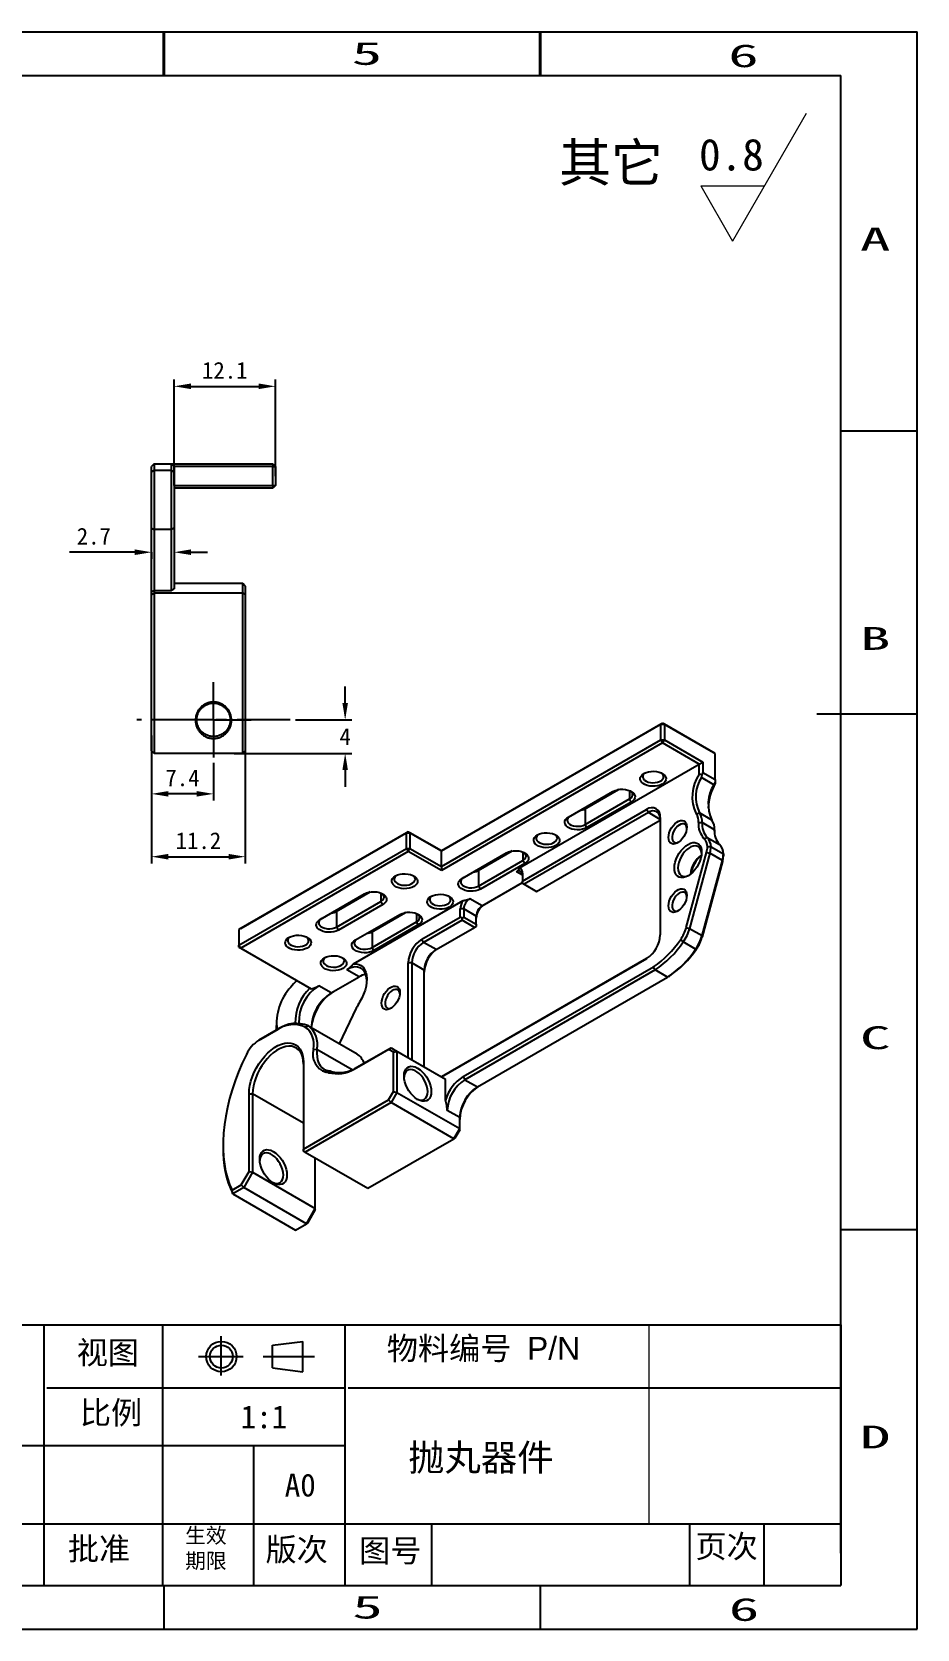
# Model space of a CAD drawing. Header units: millimetres. Extents: x 21 to 291, y 15 to 206.
# Drawn here: x 185.1 to 290.9, y 15.3 to 206.2 of the extents above; entities that cross this region are included whole.
import ezdxf
from ezdxf.enums import TextEntityAlignment as Align

# ---------------------------------------------------------------- set-up
doc = ezdxf.new("R2010")
doc.units = ezdxf.units.MM
doc.header["$PDSIZE"] = -1
doc.linetypes.add('ACAD_ISO04W100', pattern=[30.5, 24, -3, 0.5, -3])
doc.linetypes.add('CENTER', pattern=[10.16, 6.35, -1.27, 1.27, -1.27])
for name, color, linetype in [('中心线', 6, 'CENTER'), ('图框', 7, 'Continuous'), ('标注', 5, 'Continuous'), ('细实线', 5, 'Continuous')]:
    doc.layers.add(name, color=color, linetype=linetype)
doc.styles.add('style1', font='', dxfattribs={"height": 3.5})
doc.styles.get('style1').set_extended_font_data('FangSong_GB2312')
doc.dimstyles.new('副本 Standard', dxfattribs={"dimtxt": 2, "dimasz": 2, "dimexe": 0.8, "dimexo": 0.625, "dimgap": 0.9, "dimtad": 1, "dimtih": 1, "dimtoh": 1, "dimdsep": 46, "dimtxsty": 'Standard', "dimcen": 0.09, "dimclrd": 5, "dimclre": 5, "dimadec": 3, "dimazin": 2, "dimtfac": 1, "dimtdec": 4, "dimtofl": 0, "dimtmove": 0, "dimatfit": 3, "dimfxl": 0, "dimtolj": 1, "dimtzin": 0, "dimarcsym": 0})

# ---------------------------------------------------------------- blocks, each defined once
blk = doc.blocks.new('SW_CENTERMARKSYMBOL_11')
at = {"layer": '图框', "color": 0}
for p, q in [((0, 2.5), (0, 4.5)), ((0, 0), (0, 2.5)), ((-2.5, 0), (-4.5, 0)), ((0, 0), (-2.5, 0)), ((0, 0), (0, -2.5)), ((0, 0), (2.5, 0)), ((2.5, 0), (4.5, 0)), ((0, -2.5), (0, -4.5))]:
    blk.add_line(p, q, dxfattribs=at)
blk = doc.blocks.new('*D45')
at = {"layer": 'Defpoints', "color": 0}
for p in [(214.19, 163.85), (202.09, 151.36), (214.19, 152.5)]:
    blk.add_point(p, dxfattribs=at)
at = {"layer": '标注', "color": 5, "lineweight": -2}
for p, q in [((202.09, 151.98), (202.09, 164.65)), ((214.19, 153.12), (214.19, 164.65)), ((204.09, 163.85), (212.19, 163.85))]:
    blk.add_line(p, q, dxfattribs=at)
at = {"layer": '标注', "color": 5}
for points in [[(204.09, 164.19), (204.09, 163.52), (202.09, 163.85)], [(212.19, 164.19), (212.19, 163.52), (214.19, 163.85)]]:
    blk.add_solid(points, dxfattribs=at)
at = {"layer": '标注', "color": 0, "insert": (208.14, 165.75), "char_height": 2, "attachment_point": 5}
blk.add_mtext('\\A1;12.1', dxfattribs=at)
blk = doc.blocks.new('*D46')
at = {"layer": 'Defpoints', "color": 0}
for p in [(199.39, 144.64), (199.39, 144.02), (202.09, 144.64)]:
    blk.add_point(p, dxfattribs=at)
at = {"layer": '标注', "color": 5, "lineweight": -2}
for p, q in [((197.39, 144.02), (189.59, 144.02)), ((199.39, 144.02), (199.39, 143.22)), ((202.09, 144.02), (202.09, 143.22)), ((204.09, 144.02), (206.09, 144.02))]:
    blk.add_line(p, q, dxfattribs=at)
at = {"layer": '标注', "color": 5}
for points in [[(197.39, 144.36), (197.39, 143.69), (199.39, 144.02)], [(204.09, 144.36), (204.09, 143.69), (202.09, 144.02)]]:
    blk.add_solid(points, dxfattribs=at)
at = {"layer": '标注', "color": 0, "insert": (192.49, 145.92), "char_height": 2, "attachment_point": 5}
blk.add_mtext('\\A1;2.7', dxfattribs=at)
blk = doc.blocks.new('*D47')
at = {"layer": 'Defpoints', "color": 0}
for p in [(199.39, 122.74), (210.59, 122.74), (210.59, 107.63)]:
    blk.add_point(p, dxfattribs=at)
at = {"layer": '标注', "color": 5, "lineweight": -2}
for p, q in [((199.39, 122.11), (199.39, 106.83)), ((210.59, 122.11), (210.59, 106.83)), ((201.39, 107.63), (208.59, 107.63))]:
    blk.add_line(p, q, dxfattribs=at)
at = {"layer": '标注', "color": 5}
for points in [[(201.39, 107.96), (201.39, 107.29), (199.39, 107.63)], [(208.59, 107.96), (208.59, 107.29), (210.59, 107.63)]]:
    blk.add_solid(points, dxfattribs=at)
at = {"layer": '标注', "color": 0, "insert": (204.99, 109.53), "char_height": 2, "attachment_point": 5}
blk.add_mtext('\\A1;11.2', dxfattribs=at)
blk = doc.blocks.new('*D63')
at = {"layer": 'Defpoints', "color": 0}
for p in [(215.97, 123.98), (208.63, 119.98), (222.53, 119.98)]:
    blk.add_point(p, dxfattribs=at)
at = {"layer": '标注', "color": 5, "lineweight": -2}
for p, q in [((222.53, 125.98), (222.53, 127.98)), ((216.59, 123.98), (223.33, 123.98)), ((209.25, 119.98), (223.33, 119.98)), ((222.53, 117.98), (222.53, 115.98))]:
    blk.add_line(p, q, dxfattribs=at)
at = {"layer": '标注', "color": 5}
for points in [[(222.2, 125.98), (222.86, 125.98), (222.53, 123.98)], [(222.2, 117.98), (222.86, 117.98), (222.53, 119.98)]]:
    blk.add_solid(points, dxfattribs=at)
at = {"layer": '标注', "color": 0, "insert": (222.53, 121.98), "char_height": 2, "attachment_point": 5}
blk.add_mtext('\\A1;4', dxfattribs=at)
blk = doc.blocks.new('*D64')
at = {"layer": 'Defpoints', "color": 0}
for p in [(199.39, 122.11), (206.79, 119.48), (199.39, 115.14)]:
    blk.add_point(p, dxfattribs=at)
at = {"layer": '标注', "color": 5, "lineweight": -2}
for p, q in [((199.39, 121.49), (199.39, 114.34)), ((206.79, 118.86), (206.79, 114.34)), ((204.79, 115.14), (201.39, 115.14))]:
    blk.add_line(p, q, dxfattribs=at)
at = {"layer": '标注', "color": 5}
for points in [[(201.39, 115.47), (201.39, 114.81), (199.39, 115.14)], [(204.79, 115.47), (204.79, 114.81), (206.79, 115.14)]]:
    blk.add_solid(points, dxfattribs=at)
at = {"layer": '标注', "color": 0, "insert": (203.09, 117.04), "char_height": 2, "attachment_point": 5}
blk.add_mtext('\\A1;7.4', dxfattribs=at)

msp = doc.modelspace()

# ---------------------------------------------------------------- linework, layer by layer
at = {"color": 5, "linetype": 'Continuous'}
for p, q in [((20.895, 206.21), (290.881, 206.21)), ((200.816, 201.021), (200.816, 206.21)), ((200.886, 206.21), (200.886, 201.021)), ((245.814, 201.021), (245.814, 206.21)), ((245.884, 206.21), (245.884, 201.021)), ((290.881, 15.31), (290.881, 206.21)), ((290.881, 158.485), (281.791, 158.485)), ((290.881, 124.664), (278.892, 124.664)), ((290.881, 63.035), (281.791, 63.035)), ((155.958, 51.672), (195.036, 51.672)), ((186.502, 51.672), (186.502, 20.499)), ((195.036, 51.672), (281.791, 51.672)), ((200.683, 51.672), (200.683, 20.499)), ((222.5, 51.672), (222.5, 45.81)), ((222.5, 46.218), (222.5, 35.498)), ((186.887, 44.131), (222.5, 44.131)), ((222.885, 44.131), (281.791, 44.131)), ((155.958, 37.268), (222.5, 37.268)), ((211.591, 37.268), (211.591, 20.499)), ((222.5, 35.498), (222.5, 20.499)), ((155.958, 27.879), (281.791, 27.879)), ((232.838, 27.879), (232.838, 20.499)), ((263.665, 27.879), (263.665, 20.499)), ((272.576, 27.879), (272.576, 20.499)), ((200.886, 15.31), (200.886, 20.499)), ((245.884, 15.31), (245.884, 20.499)), ((20.895, 15.31), (290.881, 15.31))]:
    msp.add_line(p, q, dxfattribs=at)
at = {"color": 7, "linetype": 'Continuous'}
for p, q in [((27.553, 201.021), (281.791, 201.021)), ((281.791, 24.4), (281.791, 201.021)), ((281.791, 51.672), (281.791, 20.499)), ((281.791, 51.672), (281.791, 20.499)), ((213.834, 49.241), (217.486, 49.686)), ((213.834, 49.241), (217.486, 49.686)), ((217.486, 46.059), (217.486, 49.686)), ((213.834, 46.514), (213.834, 49.241)), ((213.834, 46.514), (217.486, 46.059)), ((27.553, 20.499), (281.791, 20.499))]:
    msp.add_line(p, q, dxfattribs=at)
at = {"color": 7, "linetype": 'Continuous', "lineweight": 25}
for p, q in [((199.693, 154.583), (199.393, 154.283)), ((199.393, 153.572), (199.393, 154.283)), ((199.393, 153.572), (199.693, 153.835)), ((199.393, 146.916), (199.393, 153.572)), ((199.693, 154.583), (199.693, 153.835)), ((199.693, 154.583), (201.793, 154.583)), ((199.693, 153.835), (199.693, 146.754)), ((199.693, 153.835), (201.793, 153.835)), ((201.793, 153.835), (201.793, 154.583)), ((202.093, 154.283), (201.793, 154.583)), ((201.793, 154.583), (213.893, 154.583)), ((201.793, 146.754), (201.793, 153.835)), ((202.093, 153.572), (201.793, 153.835)), ((202.093, 154.283), (202.093, 153.572)), ((213.893, 154.283), (202.093, 154.283)), ((202.093, 153.572), (202.093, 146.916)), ((213.893, 154.583), (213.893, 154.283)), ((213.893, 154.583), (214.193, 154.283)), ((213.893, 151.983), (213.893, 154.283)), ((213.893, 154.283), (214.193, 154.283)), ((214.193, 154.283), (214.193, 151.983)), ((202.093, 151.983), (213.893, 151.983)), ((213.893, 151.683), (202.093, 151.683)), ((213.893, 151.983), (213.893, 151.683)), ((213.893, 151.983), (214.193, 151.983)), ((214.193, 151.983), (213.893, 151.683)), ((199.393, 146.916), (199.693, 146.754)), ((201.793, 146.754), (199.693, 146.754)), ((202.093, 146.916), (201.793, 146.754)), ((199.693, 139.428), (201.793, 139.428)), ((199.693, 139.428), (199.693, 139.147)), ((210.293, 140.283), (202.093, 140.283)), ((210.293, 139.147), (210.293, 140.283)), ((210.593, 139.983), (210.293, 140.283)), ((210.593, 139.983), (210.593, 138.961)), ((199.393, 138.961), (199.393, 139.321)), ((199.393, 138.961), (199.693, 139.147)), ((199.393, 120.283), (199.393, 138.961)), ((199.693, 139.147), (199.693, 119.983)), ((210.293, 139.147), (199.693, 139.147)), ((210.293, 119.983), (210.293, 139.147)), ((210.593, 138.961), (210.293, 139.147)), ((210.593, 138.961), (210.593, 120.283)), ((234.024, 108.327), (260.469, 123.594)), ((260.257, 123.472), (234.024, 108.327)), ((260.257, 123.472), (260.469, 123.594)), ((260.257, 121.594), (260.257, 123.472)), ((260.257, 123.472), (260.681, 123.472)), ((260.681, 123.472), (260.469, 123.594)), ((260.469, 123.594), (266.55, 120.084)), ((260.681, 123.472), (260.681, 121.594)), ((266.763, 119.961), (260.681, 123.472)), ((234.024, 106.449), (260.257, 121.594)), ((260.469, 121.226), (234.024, 105.959)), ((260.257, 121.594), (260.681, 121.594)), ((260.257, 121.594), (260.469, 121.226)), ((260.469, 121.226), (260.681, 121.594)), ((264.853, 118.695), (260.469, 121.226)), ((260.681, 121.594), (265.278, 118.94)), ((210.293, 119.983), (199.693, 119.983)), ((243.379, 106.298), (264.853, 118.695)), ((264.853, 118.695), (265.278, 118.94)), ((264.853, 117.485), (264.853, 118.695)), ((265.278, 118.94), (265.278, 117.696)), ((266.763, 119.961), (266.55, 120.084)), ((266.763, 116.839), (266.763, 119.961)), ((266.604, 116.232), (265.119, 117.089)), ((265.278, 117.696), (266.763, 116.839)), ((266.763, 116.839), (266.763, 116.5)), ((249.226, 112.368), (254.53, 115.43)), ((255.209, 115.659), (251.206, 113.348)), ((251.418, 113.471), (255.209, 115.659)), ((243.711, 104.694), (258.56, 113.266)), ((258.772, 112.899), (243.923, 104.326)), ((251.206, 111.47), (256.51, 114.532)), ((251.206, 113.348), (251.418, 113.471)), ((251.206, 113.348), (251.206, 111.47)), ((256.722, 114.164), (251.418, 111.103)), ((256.722, 114.164), (256.51, 114.532)), ((258.772, 112.899), (258.56, 113.266)), ((264.487, 112.749), (264.88, 112.858)), ((266.365, 112.001), (264.88, 112.858)), ((245.408, 103.469), (260.186, 112)), ((251.418, 111.103), (251.206, 111.47)), ((260.186, 112.327), (260.186, 98.282)), ((264.766, 111.708), (265.19, 111.702)), ((266.675, 110.845), (265.19, 111.702)), ((266.676, 110.662), (266.676, 110.904)), ((229.852, 110.491), (209.84, 98.939)), ((210.053, 99.061), (230.064, 110.613)), ((230.064, 110.613), (229.852, 110.491)), ((229.852, 108.613), (229.852, 110.491)), ((229.852, 110.491), (230.276, 110.491)), ((230.064, 110.613), (230.276, 110.491)), ((230.064, 110.613), (234.024, 108.327)), ((230.276, 110.491), (230.276, 108.613)), ((234.024, 108.327), (230.276, 110.491)), ((265.413, 109.814), (265.792, 109.938)), ((265.792, 109.938), (267.277, 109.081)), ((266.26, 108.82), (267.745, 107.962)), ((209.84, 97.061), (229.852, 108.613)), ((230.064, 108.245), (210.053, 96.693)), ((229.852, 108.613), (230.276, 108.613)), ((229.852, 108.613), (230.064, 108.245)), ((230.064, 108.245), (230.276, 108.613)), ((234.024, 105.959), (230.064, 108.245)), ((230.276, 108.613), (234.024, 106.449)), ((234.024, 106.449), (234.024, 108.327)), ((234.024, 108.327), (234.024, 108.327)), ((236.498, 105.021), (241.802, 108.082)), ((242.481, 108.311), (238.478, 106.001)), ((238.478, 104.123), (243.782, 107.184)), ((238.69, 106.123), (242.481, 108.311)), ((243.994, 106.817), (243.782, 107.184)), ((263.288, 99.158), (265.716, 108.143)), ((266.127, 108.051), (263.699, 99.066)), ((265.184, 98.209), (267.612, 107.193)), ((267.625, 107.041), (265.197, 98.056)), ((265.716, 108.143), (266.127, 108.051)), ((267.612, 107.193), (266.127, 108.051)), ((267.612, 107.193), (267.625, 107.041)), ((234.024, 106.449), (234.024, 105.959)), ((238.478, 106.001), (238.69, 106.123)), ((238.478, 106.001), (238.478, 104.123)), ((243.994, 106.817), (238.69, 103.755)), ((243.711, 105.674), (243.711, 104.694)), ((219.528, 100.122), (224.831, 103.184)), ((225.51, 103.413), (221.508, 101.102)), ((221.72, 101.225), (225.51, 103.413)), ((238.69, 103.755), (238.478, 104.123)), ((238.903, 101.755), (243.711, 104.531)), ((243.711, 104.449), (243.711, 104.694)), ((243.711, 104.449), (243.923, 104.326)), ((243.923, 104.326), (245.408, 103.469)), ((221.508, 99.224), (226.811, 102.286)), ((221.508, 101.102), (221.72, 101.225)), ((227.023, 101.918), (221.72, 98.857)), ((223.53, 94.84), (236.618, 102.395)), ((226.811, 102.286), (227.023, 101.918)), ((236.286, 100.408), (236.286, 101.387)), ((236.711, 101.387), (236.286, 101.387)), ((236.711, 101.387), (236.711, 100.408)), ((238.195, 100.53), (236.711, 101.387)), ((238.903, 101.755), (237.418, 102.612)), ((221.508, 101.102), (221.508, 99.224)), ((223.771, 97.673), (229.074, 100.734)), ((229.753, 100.963), (225.75, 98.653)), ((225.75, 96.775), (231.054, 99.836)), ((225.963, 98.775), (229.753, 100.963)), ((231.266, 99.469), (225.963, 96.407)), ((231.266, 99.469), (231.054, 99.836)), ((231.69, 97.754), (236.286, 100.408)), ((236.498, 100.04), (231.902, 97.387)), ((236.498, 100.285), (236.286, 100.408)), ((236.498, 100.285), (236.711, 100.408)), ((236.498, 100.04), (236.498, 100.285)), ((237.983, 99.183), (236.498, 100.04)), ((236.711, 100.408), (238.195, 99.55)), ((238.195, 99.305), (237.983, 99.183)), ((238.195, 99.55), (238.195, 100.53)), ((238.195, 99.55), (238.195, 99.305)), ((210.053, 99.061), (209.84, 98.939)), ((209.84, 98.939), (209.84, 97.061)), ((221.72, 98.857), (221.508, 99.224)), ((225.75, 98.653), (225.963, 98.775)), ((225.75, 98.653), (225.75, 96.775)), ((231.902, 97.387), (231.69, 97.754)), ((233.387, 96.53), (231.902, 97.387)), ((233.387, 96.53), (237.983, 99.183)), ((262.596, 97.686), (262.935, 97.441)), ((264.42, 96.584), (262.935, 97.441)), ((263.288, 99.158), (263.699, 99.066)), ((263.699, 99.066), (265.184, 98.209)), ((265.184, 98.209), (265.197, 98.056)), ((209.84, 97.061), (210.053, 96.693)), ((209.84, 96.816), (209.84, 97.061)), ((209.84, 96.816), (210.053, 96.693)), ((210.053, 96.693), (218.486, 91.825)), ((225.963, 96.407), (225.75, 96.775)), ((234.024, 81.301), (258.571, 95.472)), ((258.56, 95.465), (234.024, 81.301)), ((264.42, 96.584), (264.505, 96.584)), ((224.195, 93.264), (222.71, 94.121)), ((230.064, 83.587), (230.064, 94.937)), ((230.488, 94.937), (230.064, 94.937)), ((230.488, 94.937), (230.488, 83.342)), ((231.973, 94.08), (230.488, 94.937)), ((231.973, 82.485), (231.973, 94.08)), ((236.64, 81.341), (259.371, 94.464)), ((259.59, 94.1), (236.852, 80.974)), ((261.074, 93.243), (259.59, 94.1)), ((220.871, 91.346), (219.386, 92.203)), ((220.871, 91.346), (224.195, 93.264)), ((238.337, 80.117), (261.074, 93.243)), ((223.855, 89.515), (221.804, 85.273)), ((214.295, 86.895), (212.225, 85.7)), ((212.437, 85.822), (214.507, 87.017)), ((214.295, 86.895), (214.507, 87.017)), ((214.307, 87.699), (214.307, 87.454)), ((217.769, 87.256), (218.13, 87.394)), ((223.947, 84.036), (218.148, 87.384)), ((212.225, 85.7), (212.437, 85.822)), ((218.737, 84.632), (219.16, 84.602)), ((227.713, 84.597), (223.661, 82.258)), ((223.88, 82.384), (228.013, 84.77)), ((227.713, 84.597), (228.013, 84.77)), ((228.296, 84.261), (227.713, 84.597)), ((228.013, 84.77), (228.72, 84.362)), ((228.013, 84.77), (234.024, 81.301)), ((228.296, 84.261), (228.72, 84.362)), ((228.296, 79.564), (228.296, 84.261)), ((228.72, 84.362), (228.72, 79.463)), ((234.519, 81.015), (228.72, 84.362)), ((217.548, 83.057), (217.548, 72.687)), ((220.251, 81.876), (220.575, 82.026)), ((220.528, 81.814), (220.869, 81.96)), ((234.024, 81.301), (234.519, 81.015)), ((234.024, 81.301), (234.024, 81.301)), ((234.519, 78.545), (234.519, 81.015)), ((236.64, 81.341), (236.852, 80.974)), ((236.852, 80.974), (238.337, 80.117)), ((211.043, 70.012), (211.043, 79.301)), ((211.043, 79.301), (211.467, 79.301)), ((211.467, 79.301), (211.467, 69.911)), ((217.548, 72.687), (227.713, 78.555)), ((227.713, 78.555), (228.296, 79.564)), ((227.713, 78.555), (228.013, 78.238)), ((228.72, 79.463), (228.013, 78.238)), ((228.296, 79.564), (228.72, 79.463)), ((228.72, 79.463), (236.216, 75.136)), ((228.013, 78.238), (217.76, 72.319)), ((235.508, 73.911), (228.013, 78.238)), ((236.216, 76.442), (234.731, 77.3)), ((236.216, 75.136), (236.216, 76.442)), ((235.508, 73.911), (236.216, 75.136)), ((236.216, 74.992), (235.633, 73.983)), ((236.216, 74.992), (236.216, 75.136)), ((207.931, 73.113), (207.931, 72.868)), ((217.548, 72.442), (217.548, 72.687)), ((225.255, 67.992), (235.508, 73.911)), ((235.633, 73.983), (235.508, 73.911)), ((217.76, 72.319), (217.548, 72.442)), ((217.76, 72.319), (225.255, 67.992)), ((218.962, 65.584), (218.962, 71.625)), ((210.106, 68.391), (211.043, 70.012)), ((211.467, 69.911), (210.406, 68.074)), ((211.043, 70.012), (211.467, 69.911)), ((211.467, 69.911), (218.962, 65.584)), ((209.014, 67.76), (210.106, 68.391)), ((210.406, 68.074), (209.088, 67.313)), ((209.088, 67.313), (216.583, 62.986)), ((210.106, 68.391), (210.406, 68.074)), ((217.902, 63.747), (210.406, 68.074)), ((217.902, 63.747), (218.962, 65.584)), ((218.962, 65.441), (218.026, 63.819)), ((218.962, 65.441), (218.962, 65.584)), ((216.583, 62.986), (217.902, 63.747)), ((218.026, 63.819), (217.902, 63.747))]:
    msp.add_line(p, q, dxfattribs=at)
at = {"color": 8, "linetype": 'Continuous', "lineweight": 25}
for p, q in [((256.51, 115.532), (256.51, 114.532)), ((260.186, 112.082), (258.772, 112.899)), ((266.675, 110.845), (266.675, 110.685)), ((243.782, 108.184), (243.782, 107.184)), ((243.711, 105.429), (243.004, 105.837)), ((226.811, 103.286), (226.811, 102.286)), ((231.054, 100.837), (231.054, 99.836)), ((223.386, 82.162), (219.16, 84.602)), ((217.548, 75.791), (211.467, 79.301))]:
    msp.add_line(p, q, dxfattribs=at)
at = {"color": 5, "lineweight": 13}
msp.add_line((258.861, 27.879), (258.861, 51.672), dxfattribs=at)
at = {"color": 7, "linetype": 'Continuous', "lineweight": 25, "flags": 128}
for points in [[(258.242, 117.573), (258.494, 117.691), (258.783, 117.775), (259.095, 117.824), (259.419, 117.834), (259.739, 117.804), (260.042, 117.737), (260.313, 117.635), (260.543, 117.503), (260.719, 117.346), (260.835, 117.172), (260.886, 116.987), (260.869, 116.8), (260.785, 116.619), (260.638, 116.453), (260.434, 116.307), (260.182, 116.19), (259.893, 116.105), (259.58, 116.056), (259.257, 116.047), (258.937, 116.076), (258.634, 116.143), (258.363, 116.245), (258.133, 116.377), (257.957, 116.534), (257.841, 116.708), (257.79, 116.893), (257.807, 117.08), (257.891, 117.261), (258.038, 117.427), (258.242, 117.573)], [(258.359, 117.634), (258.274, 117.564), (258.151, 117.412), (258.093, 117.248), (258.101, 117.08), (258.176, 116.919), (258.314, 116.771), (258.507, 116.646), (258.745, 116.55), (259.014, 116.488), (259.302, 116.464), (259.591, 116.478), (259.866, 116.531), (260.113, 116.619), (260.318, 116.737), (260.471, 116.88), (260.562, 117.039), (260.587, 117.206), (260.545, 117.372), (260.438, 117.528), (260.317, 117.634)], [(254.53, 115.43), (254.781, 115.547), (255.07, 115.632), (255.383, 115.681), (255.707, 115.691), (256.027, 115.661), (256.329, 115.594), (256.601, 115.492), (256.83, 115.36), (257.007, 115.203), (257.123, 115.029), (257.174, 114.844), (257.157, 114.657), (257.073, 114.476), (256.926, 114.31), (256.722, 114.164)], [(256.51, 114.532), (256.695, 114.669), (256.819, 114.827), (256.873, 114.998), (256.855, 115.172), (256.766, 115.338), (256.61, 115.487), (256.604, 115.491)], [(251.418, 111.103), (251.167, 110.985), (250.878, 110.9), (250.565, 110.852), (250.241, 110.842), (249.921, 110.871), (249.619, 110.938), (249.347, 111.04), (249.118, 111.172), (248.941, 111.329), (248.825, 111.504), (248.774, 111.689), (248.791, 111.875), (248.875, 112.056), (249.022, 112.223), (249.226, 112.368)], [(249.438, 112.491), (249.253, 112.354), (249.129, 112.195), (249.075, 112.024), (249.093, 111.85), (249.182, 111.684), (249.338, 111.535), (249.551, 111.412), (249.809, 111.322), (250.097, 111.271), (250.398, 111.26), (250.694, 111.292), (250.969, 111.363), (251.206, 111.47)], [(263.368, 111.183), (263.345, 110.906), (263.274, 110.614), (263.159, 110.319), (263.006, 110.033), (262.82, 109.771), (262.611, 109.542), (262.387, 109.358), (262.158, 109.226), (261.934, 109.151), (261.724, 109.138), (261.539, 109.187), (261.386, 109.295), (261.271, 109.458), (261.2, 109.669), (261.176, 109.918), (261.2, 110.195), (261.271, 110.487), (261.386, 110.783), (261.539, 111.068), (261.724, 111.33), (261.934, 111.559), (262.158, 111.743), (262.387, 111.875), (262.611, 111.95), (262.82, 111.963), (263.006, 111.915), (263.159, 111.806), (263.274, 111.643), (263.345, 111.433), (263.368, 111.183)], [(263.363, 111.051), (263.345, 111.16), (263.274, 111.342), (263.162, 111.475), (263.012, 111.552), (262.835, 111.567), (262.638, 111.522), (262.433, 111.417), (262.231, 111.26), (262.043, 111.057), (261.878, 110.82), (261.746, 110.563), (261.654, 110.298), (261.607, 110.04), (261.607, 109.803), (261.654, 109.6), (261.746, 109.441), (261.878, 109.336), (262.043, 109.289), (262.231, 109.304), (262.384, 109.356)], [(245.514, 110.225), (245.766, 110.343), (246.055, 110.428), (246.368, 110.476), (246.691, 110.486), (247.011, 110.457), (247.314, 110.39), (247.585, 110.288), (247.815, 110.156), (247.991, 109.999), (248.107, 109.824), (248.158, 109.639), (248.141, 109.452), (248.057, 109.272), (247.91, 109.105), (247.706, 108.96), (247.454, 108.842), (247.166, 108.757), (246.853, 108.709), (246.529, 108.699), (246.209, 108.728), (245.906, 108.795), (245.635, 108.897), (245.405, 109.029), (245.229, 109.186), (245.113, 109.361), (245.062, 109.546), (245.079, 109.732), (245.163, 109.913), (245.31, 110.08), (245.514, 110.225)], [(245.631, 110.286), (245.546, 110.216), (245.423, 110.064), (245.365, 109.9), (245.373, 109.733), (245.448, 109.571), (245.586, 109.423), (245.779, 109.298), (246.017, 109.202), (246.287, 109.14), (246.574, 109.116), (246.863, 109.131), (247.138, 109.183), (247.385, 109.271), (247.591, 109.39), (247.743, 109.532), (247.834, 109.691), (247.86, 109.858), (247.817, 110.024), (247.71, 110.18), (247.589, 110.286)], [(265.136, 108.162), (265.112, 107.822), (265.038, 107.463), (264.918, 107.097), (264.756, 106.735), (264.555, 106.388), (264.323, 106.066), (264.066, 105.779), (263.792, 105.537), (263.51, 105.345), (263.227, 105.211), (262.954, 105.137), (262.697, 105.127), (262.465, 105.181), (262.264, 105.297), (262.101, 105.471), (261.982, 105.699), (261.908, 105.972), (261.884, 106.284), (261.908, 106.625), (261.982, 106.983), (262.101, 107.349), (262.264, 107.711), (262.465, 108.058), (262.697, 108.38), (262.954, 108.667), (263.227, 108.91), (263.51, 109.101), (263.792, 109.236), (264.066, 109.309), (264.323, 109.319), (264.555, 109.265), (264.756, 109.149), (264.918, 108.975), (265.038, 108.748), (265.112, 108.474), (265.136, 108.162)], [(265.133, 108.033), (265.112, 108.203), (265.041, 108.452), (264.924, 108.654), (264.767, 108.804), (264.574, 108.896), (264.352, 108.926), (264.109, 108.895), (263.853, 108.802), (263.592, 108.651), (263.335, 108.448), (263.092, 108.199), (262.87, 107.912), (262.677, 107.597), (262.52, 107.266), (262.403, 106.929), (262.332, 106.598), (262.308, 106.284), (262.332, 105.998), (262.403, 105.749), (262.52, 105.547), (262.677, 105.397), (262.87, 105.305), (263.092, 105.275), (263.335, 105.306), (263.592, 105.399), (263.62, 105.413)], [(241.802, 108.082), (242.054, 108.2), (242.342, 108.285), (242.655, 108.333), (242.979, 108.343), (243.299, 108.314), (243.601, 108.247), (243.873, 108.145), (244.102, 108.012), (244.279, 107.856), (244.395, 107.681), (244.446, 107.496), (244.429, 107.309), (244.345, 107.129), (244.198, 106.962), (243.994, 106.817)], [(243.782, 107.184), (243.967, 107.321), (244.091, 107.48), (244.145, 107.651), (244.127, 107.824), (244.038, 107.99), (243.882, 108.139), (243.876, 108.143)], [(228.543, 105.327), (228.795, 105.444), (229.084, 105.529), (229.397, 105.578), (229.721, 105.588), (230.041, 105.558), (230.343, 105.491), (230.615, 105.389), (230.844, 105.257), (231.021, 105.1), (231.137, 104.926), (231.187, 104.741), (231.17, 104.554), (231.087, 104.373), (230.939, 104.207), (230.736, 104.061), (230.484, 103.944), (230.195, 103.859), (229.882, 103.81), (229.558, 103.8), (229.238, 103.83), (228.936, 103.897), (228.664, 103.999), (228.435, 104.131), (228.258, 104.288), (228.142, 104.462), (228.092, 104.647), (228.109, 104.834), (228.192, 105.015), (228.34, 105.181), (228.543, 105.327)], [(228.661, 105.388), (228.576, 105.318), (228.453, 105.166), (228.394, 105.002), (228.403, 104.834), (228.478, 104.672), (228.616, 104.525), (228.808, 104.4), (229.046, 104.304), (229.316, 104.242), (229.603, 104.218), (229.892, 104.232), (230.168, 104.285), (230.415, 104.373), (230.62, 104.491), (230.772, 104.634), (230.864, 104.793), (230.889, 104.96), (230.847, 105.126), (230.74, 105.281), (230.618, 105.388)], [(238.69, 103.755), (238.439, 103.637), (238.15, 103.552), (237.837, 103.504), (237.513, 103.494), (237.193, 103.523), (236.891, 103.591), (236.619, 103.692), (236.39, 103.825), (236.213, 103.982), (236.097, 104.156), (236.047, 104.341), (236.064, 104.528), (236.147, 104.708), (236.294, 104.875), (236.498, 105.021)], [(236.711, 105.143), (236.525, 105.006), (236.401, 104.847), (236.347, 104.676), (236.365, 104.503), (236.455, 104.337), (236.61, 104.188), (236.824, 104.065), (237.081, 103.975), (237.369, 103.923), (237.67, 103.912), (237.966, 103.944), (238.241, 104.015), (238.478, 104.123)], [(224.831, 103.184), (225.083, 103.301), (225.372, 103.386), (225.685, 103.435), (226.008, 103.444), (226.328, 103.415), (226.631, 103.348), (226.903, 103.246), (227.132, 103.114), (227.308, 102.957), (227.424, 102.782), (227.475, 102.598), (227.458, 102.411), (227.374, 102.23), (227.227, 102.064), (227.023, 101.918)], [(226.811, 102.286), (226.997, 102.423), (227.121, 102.581), (227.175, 102.752), (227.157, 102.926), (227.067, 103.092), (226.911, 103.241), (226.906, 103.245)], [(232.786, 102.877), (233.038, 102.995), (233.327, 103.08), (233.64, 103.129), (233.963, 103.138), (234.283, 103.109), (234.586, 103.042), (234.858, 102.94), (235.087, 102.808), (235.263, 102.651), (235.379, 102.476), (235.43, 102.292), (235.413, 102.105), (235.329, 101.924), (235.182, 101.757), (234.978, 101.612), (234.726, 101.494), (234.438, 101.409), (234.125, 101.361), (233.801, 101.351), (233.481, 101.38), (233.178, 101.447), (232.907, 101.549), (232.678, 101.682), (232.501, 101.839), (232.385, 102.013), (232.334, 102.198), (232.351, 102.385), (232.435, 102.565), (232.582, 102.732), (232.786, 102.877)], [(263.368, 103.018), (263.345, 102.741), (263.274, 102.448), (263.159, 102.153), (263.006, 101.868), (262.82, 101.605), (262.611, 101.377), (262.387, 101.193), (262.158, 101.06), (261.934, 100.986), (261.724, 100.973), (261.539, 101.021), (261.386, 101.129), (261.271, 101.292), (261.2, 101.503), (261.176, 101.752), (261.2, 102.029), (261.271, 102.322), (261.386, 102.617), (261.539, 102.902), (261.724, 103.165), (261.934, 103.393), (262.158, 103.578), (262.387, 103.71), (262.611, 103.784), (262.82, 103.798), (263.006, 103.749), (263.159, 103.641), (263.274, 103.478), (263.345, 103.267), (263.368, 103.018)], [(263.363, 102.886), (263.345, 102.995), (263.274, 103.177), (263.162, 103.31), (263.012, 103.386), (262.835, 103.402), (262.638, 103.357), (262.433, 103.252), (262.231, 103.094), (262.043, 102.892), (261.878, 102.655), (261.746, 102.397), (261.654, 102.132), (261.607, 101.874), (261.607, 101.637), (261.654, 101.434), (261.746, 101.276), (261.878, 101.17), (262.043, 101.124), (262.231, 101.139), (262.384, 101.191)], [(232.903, 102.939), (232.818, 102.869), (232.696, 102.717), (232.637, 102.553), (232.645, 102.385), (232.72, 102.223), (232.858, 102.076), (233.051, 101.951), (233.289, 101.855), (233.559, 101.793), (233.846, 101.768), (234.135, 101.783), (234.41, 101.836), (234.657, 101.924), (234.863, 102.042), (235.015, 102.185), (235.106, 102.344), (235.132, 102.511), (235.09, 102.676), (234.982, 102.832), (234.861, 102.939)], [(221.72, 98.857), (221.468, 98.739), (221.179, 98.654), (220.866, 98.606), (220.543, 98.596), (220.223, 98.625), (219.92, 98.692), (219.648, 98.794), (219.419, 98.926), (219.243, 99.083), (219.127, 99.258), (219.076, 99.443), (219.093, 99.629), (219.177, 99.81), (219.324, 99.977), (219.528, 100.122)], [(219.74, 100.245), (219.554, 100.108), (219.43, 99.949), (219.376, 99.778), (219.394, 99.604), (219.484, 99.438), (219.64, 99.289), (219.853, 99.166), (220.111, 99.076), (220.399, 99.025), (220.699, 99.014), (220.996, 99.045), (221.271, 99.117), (221.508, 99.224)], [(229.074, 100.734), (229.326, 100.852), (229.614, 100.937), (229.927, 100.985), (230.251, 100.995), (230.571, 100.966), (230.874, 100.899), (231.145, 100.797), (231.374, 100.665), (231.551, 100.508), (231.667, 100.333), (231.718, 100.148), (231.701, 99.962), (231.617, 99.781), (231.47, 99.614), (231.266, 99.469)], [(231.054, 99.836), (231.24, 99.973), (231.363, 100.132), (231.418, 100.303), (231.399, 100.477), (231.31, 100.643), (231.154, 100.792), (231.148, 100.796)], [(215.816, 97.979), (216.067, 98.097), (216.356, 98.182), (216.669, 98.23), (216.993, 98.24), (217.313, 98.211), (217.615, 98.144), (217.887, 98.042), (218.116, 97.909), (218.293, 97.753), (218.409, 97.578), (218.459, 97.393), (218.442, 97.206), (218.359, 97.026), (218.212, 96.859), (218.008, 96.714), (217.756, 96.596), (217.467, 96.511), (217.154, 96.463), (216.83, 96.453), (216.51, 96.482), (216.208, 96.549), (215.936, 96.651), (215.707, 96.783), (215.531, 96.94), (215.414, 97.115), (215.364, 97.299), (215.381, 97.486), (215.465, 97.667), (215.612, 97.834), (215.816, 97.979)], [(215.933, 98.04), (215.848, 97.97), (215.725, 97.818), (215.666, 97.654), (215.675, 97.487), (215.75, 97.325), (215.888, 97.177), (216.081, 97.052), (216.318, 96.956), (216.588, 96.894), (216.875, 96.87), (217.164, 96.885), (217.44, 96.937), (217.687, 97.025), (217.892, 97.144), (218.044, 97.286), (218.136, 97.445), (218.161, 97.612), (218.119, 97.778), (218.012, 97.934), (217.89, 98.04)], [(225.963, 96.407), (225.711, 96.29), (225.422, 96.205), (225.109, 96.156), (224.785, 96.147), (224.465, 96.176), (224.163, 96.243), (223.891, 96.345), (223.662, 96.477), (223.485, 96.634), (223.369, 96.809), (223.319, 96.993), (223.336, 97.18), (223.419, 97.361), (223.567, 97.527), (223.771, 97.673)], [(223.983, 97.795), (223.797, 97.658), (223.673, 97.5), (223.619, 97.329), (223.637, 97.155), (223.727, 96.989), (223.883, 96.84), (224.096, 96.717), (224.353, 96.627), (224.641, 96.575), (224.942, 96.565), (225.238, 96.596), (225.513, 96.668), (225.75, 96.775)], [(220.058, 95.53), (220.31, 95.647), (220.599, 95.732), (220.912, 95.781), (221.235, 95.791), (221.555, 95.761), (221.858, 95.694), (222.13, 95.592), (222.359, 95.46), (222.535, 95.303), (222.651, 95.129), (222.702, 94.944), (222.685, 94.757), (222.601, 94.576), (222.454, 94.41), (222.25, 94.264), (221.998, 94.147), (221.71, 94.062), (221.397, 94.013), (221.073, 94.003), (220.753, 94.033), (220.451, 94.1), (220.179, 94.202), (219.95, 94.334), (219.773, 94.491), (219.657, 94.665), (219.606, 94.85), (219.623, 95.037), (219.707, 95.218), (219.854, 95.384), (220.058, 95.53)], [(220.176, 95.591), (220.09, 95.521), (219.968, 95.369), (219.909, 95.205), (219.917, 95.037), (219.993, 94.876), (220.13, 94.728), (220.323, 94.603), (220.561, 94.507), (220.831, 94.445), (221.118, 94.421), (221.407, 94.435), (221.682, 94.488), (221.929, 94.576), (222.135, 94.694), (222.287, 94.837), (222.378, 94.996), (222.404, 95.163), (222.362, 95.329), (222.254, 95.484), (222.133, 95.591)], [(225.112, 92.852), (225.085, 93.146), (225.009, 93.485), (224.887, 93.78), (224.721, 94.028), (224.515, 94.221), (224.273, 94.357), (223.999, 94.433), (223.7, 94.447), (223.381, 94.399), (223.049, 94.289), (222.71, 94.121)], [(223.53, 94.84), (223.862, 94.833), (224.166, 94.758), (224.436, 94.616), (224.666, 94.41), (224.853, 94.143), (224.991, 93.823), (225.078, 93.454), (225.113, 93.044), (225.095, 92.603), (225.024, 92.138), (224.901, 91.66), (224.729, 91.178), (224.511, 90.701), (224.253, 90.241)], [(229.074, 91.385), (229.05, 91.108), (228.979, 90.816), (228.864, 90.521), (228.711, 90.236), (228.526, 89.973), (228.316, 89.745), (228.092, 89.56), (227.863, 89.428), (227.639, 89.353), (227.43, 89.34), (227.244, 89.389), (227.091, 89.497), (226.977, 89.66), (226.906, 89.871), (226.882, 90.12), (226.906, 90.397), (226.977, 90.689), (227.091, 90.985), (227.244, 91.27), (227.43, 91.532), (227.639, 91.761), (227.863, 91.945), (228.092, 92.078), (228.316, 92.152), (228.526, 92.165), (228.711, 92.117), (228.864, 92.009), (228.979, 91.846), (229.05, 91.635), (229.074, 91.385)], [(229.068, 91.253), (229.05, 91.362), (228.98, 91.544), (228.867, 91.677), (228.718, 91.754), (228.54, 91.77), (228.343, 91.724), (228.139, 91.62), (227.936, 91.462), (227.748, 91.259), (227.583, 91.023), (227.451, 90.765), (227.359, 90.5), (227.312, 90.242), (227.312, 90.005), (227.359, 89.802), (227.451, 89.643), (227.583, 89.538), (227.748, 89.491), (227.936, 89.506), (228.09, 89.558)], [(214.339, 86.92), (214.326, 87.043), (214.307, 87.454)], [(210.729, 84.002), (210.239, 82.955), (209.791, 81.9), (209.389, 80.838), (209.032, 79.776), (208.724, 78.717), (208.465, 77.666), (208.256, 76.626), (208.099, 75.602), (207.992, 74.599), (207.939, 73.619), (207.937, 72.668), (207.988, 71.749), (208.091, 70.866), (208.246, 70.022), (208.452, 69.221), (208.708, 68.466), (209.014, 67.76)], [(211.043, 79.301), (211.068, 79.787), (211.145, 80.294), (211.271, 80.816), (211.445, 81.343), (211.664, 81.868), (211.924, 82.381), (212.222, 82.876), (212.552, 83.344), (212.91, 83.778), (213.29, 84.171), (213.686, 84.517), (214.091, 84.81), (214.5, 85.046), (214.905, 85.22), (215.3, 85.331), (215.68, 85.377), (216.038, 85.356), (216.369, 85.27), (216.666, 85.119), (216.927, 84.906), (217.146, 84.634), (217.32, 84.308), (217.446, 83.932), (217.522, 83.513), (217.548, 83.057)], [(217.548, 82.812), (217.524, 83.238), (217.452, 83.63), (217.334, 83.981), (217.172, 84.286), (216.967, 84.54), (216.724, 84.74), (216.446, 84.881), (216.137, 84.962), (215.802, 84.981), (215.447, 84.938), (215.077, 84.834), (214.698, 84.671), (214.316, 84.45), (213.938, 84.176), (213.568, 83.853), (213.213, 83.486), (212.878, 83.08), (212.569, 82.643), (212.291, 82.18), (212.048, 81.7), (211.843, 81.21), (211.68, 80.717), (211.562, 80.23), (211.491, 79.755), (211.467, 79.301)], [(219.16, 84.602), (219.139, 84.15), (219.166, 83.725), (219.241, 83.335), (219.363, 82.987), (219.528, 82.685), (219.736, 82.434), (219.982, 82.239), (220.264, 82.102), (220.575, 82.026)], [(231.195, 78.606), (230.913, 78.797), (230.639, 79.04), (230.382, 79.327), (230.15, 79.649), (229.949, 79.996), (229.787, 80.358), (229.667, 80.724), (229.593, 81.082), (229.569, 81.423), (229.593, 81.735), (229.667, 82.008), (229.787, 82.236), (229.949, 82.41), (230.15, 82.526), (230.382, 82.58), (230.639, 82.57), (230.913, 82.496), (231.195, 82.362), (231.478, 82.17), (231.751, 81.927), (232.008, 81.641), (232.241, 81.319), (232.441, 80.972), (232.604, 80.61), (232.723, 80.244), (232.797, 79.885), (232.821, 79.545), (232.797, 79.233), (232.723, 78.959), (232.604, 78.732), (232.441, 78.557), (232.241, 78.442), (232.008, 78.388), (231.751, 78.398), (231.478, 78.471), (231.195, 78.606)], [(231.085, 78.674), (231.113, 78.66), (231.37, 78.567), (231.613, 78.536), (231.835, 78.566), (232.028, 78.658), (232.185, 78.807), (232.302, 79.01), (232.373, 79.259), (232.397, 79.545), (232.373, 79.859), (232.302, 80.19), (232.185, 80.527), (232.028, 80.858), (231.835, 81.173), (231.613, 81.459), (231.37, 81.709), (231.113, 81.912), (230.853, 82.063), (230.596, 82.155), (230.353, 82.187), (230.131, 82.157), (229.938, 82.065), (229.781, 81.915), (229.664, 81.713), (229.593, 81.464), (229.572, 81.294)], [(213.942, 68.646), (213.659, 68.837), (213.385, 69.08), (213.129, 69.367), (212.896, 69.688), (212.696, 70.036), (212.533, 70.398), (212.413, 70.764), (212.34, 71.122), (212.315, 71.462), (212.34, 71.774), (212.413, 72.048), (212.533, 72.276), (212.696, 72.45), (212.896, 72.566), (213.129, 72.619), (213.385, 72.609), (213.659, 72.536), (213.942, 72.402), (214.224, 72.21), (214.498, 71.967), (214.755, 71.681), (214.987, 71.359), (215.188, 71.012), (215.35, 70.65), (215.47, 70.284), (215.543, 69.925), (215.568, 69.585), (215.543, 69.273), (215.47, 68.999), (215.35, 68.771), (215.188, 68.597), (214.987, 68.481), (214.755, 68.428), (214.498, 68.438), (214.224, 68.511), (213.942, 68.646)], [(213.832, 68.713), (213.86, 68.7), (214.117, 68.607), (214.36, 68.575), (214.582, 68.606), (214.775, 68.698), (214.932, 68.847), (215.048, 69.05), (215.12, 69.299), (215.144, 69.585), (215.12, 69.899), (215.048, 70.23), (214.932, 70.567), (214.775, 70.898), (214.582, 71.212), (214.36, 71.499), (214.117, 71.748), (213.86, 71.952), (213.599, 72.103), (213.343, 72.195), (213.099, 72.227), (212.877, 72.196), (212.684, 72.105), (212.527, 71.955), (212.411, 71.752), (212.339, 71.504), (212.319, 71.334)]]:
    msp.add_lwpolyline(points, dxfattribs=at)
at = {"color": 7, "linetype": 'Continuous'}
for radius in [1.818, 1.364]:
    msp.add_circle((207.737, 47.877), radius, dxfattribs=at)
at = {"color": 7, "linetype": 'Continuous', "lineweight": 25}
for centre, radius, start, end in [((268.734, 114.802), 4.718, 145.34551, 205.8014), ((268.678, 114.766), 4.251, 146.86573, 206.66447), ((272.528, 113.127), 6.621, 150.54495, 177.00733), ((270.259, 113.903), 4.334, 147.49603, 206.03417), ((250.394, 114.847), 1.704, 276.46744, 298.45863), ((250.434, 115.266), 2.047, 278.56411, 298.72318), ((259.19, 112.479), 1.008, 351.31506, 128.67419), ((259.324, 112.222), 0.873, 350.78596, 129.20329), ((263.113, 111.822), 1.657, 356.05329, 33.99687), ((263.354, 111.829), 1.841, 356.05329, 33.99687), ((267.204, 111.483), 2.448, 174.70793, 222.98215), ((267.46, 111.492), 2.28, 174.70793, 222.98215), ((264.839, 110.972), 1.841, 356.05329, 33.99687), ((268.945, 110.635), 2.28, 174.70793, 222.98215), ((264.355, 108.777), 1.481, 1.61645, 44.4026), ((262.196, 109.111), 3.651, 344.63209, 355.4214), ((264.615, 108.789), 1.646, 1.07802, 44.30319), ((262.262, 109.114), 4.009, 344.61387, 355.787), ((266.1, 107.931), 1.646, 1.07802, 44.30319), ((266.887, 105.274), 3.102, 124.91881, 175.08657), ((267.473, 104.935), 3.703, 129.7347, 170.27067), ((263.747, 108.257), 4.009, 344.61387, 355.787), ((264.105, 108.009), 3.651, 344.63209, 355.4214), ((237.666, 107.499), 1.704, 276.46744, 298.45863), ((237.707, 107.918), 2.047, 278.56411, 298.72318), ((243.28, 105.499), 0.437, 350.78596, 129.20329), ((243.098, 105.748), 0.618, 353.0398, 62.89975), ((220.736, 103.02), 2.047, 278.56411, 298.72318), ((238.211, 101.313), 1.926, 145.78478, 177.77247), ((238.246, 101.318), 1.537, 122.60548, 177.39452), ((240.191, 100.194), 1.998, 122.60548, 177.39452), ((239.731, 100.46), 1.537, 122.60548, 177.39452), ((220.696, 102.601), 1.704, 276.46744, 298.45863), ((224.938, 100.151), 1.704, 276.46744, 298.45863), ((224.979, 100.571), 2.047, 278.56411, 298.72318), ((233.58, 94.785), 3.519, 122.4763, 177.5237), ((233.558, 94.798), 3.074, 122.60548, 177.39452), ((256.67, 98.434), 3.519, 302.4763, 357.5237), ((252.768, 104.296), 11.843, 303.8861, 326.07503), ((252.761, 104.283), 12.261, 303.84522, 326.07866), ((258.623, 100.453), 4.841, 325.13763, 344.48838), ((258.552, 100.494), 5.342, 325.13763, 344.48838), ((260.037, 99.637), 5.342, 325.13763, 344.48838), ((260.532, 99.351), 4.841, 325.13763, 344.48838), ((235.489, 93.683), 3.519, 122.4764, 177.5236), ((235.043, 93.94), 3.074, 122.60548, 177.39452), ((254.246, 103.426), 12.261, 303.84522, 326.07866), ((254.677, 103.194), 11.843, 303.8861, 326.07503), ((225.429, 91.221), 2.387, 100.79305, 121.12025), ((220.768, 87.704), 6.434, 137.51885, 186.7894), ((222.578, 86.676), 8.475, 133.4601, 140.65927), ((222.134, 87.864), 5.562, 133.21246, 181.56639), ((222.08, 87.892), 5.083, 121.99751, 181.99157), ((223.659, 86.96), 5.197, 122.44278, 177.55722), ((224.18, 86.647), 5.73, 122.71153, 174.52105), ((231.161, 85.981), 8.116, 148.3413, 154.1818), ((216.351, 84.014), 3.539, 66.37708, 125.50931), ((216.651, 84.013), 3.69, 66.37708, 125.50931), ((216.216, 85.192), 2.583, 347.46335, 53.04782), ((216.478, 85.199), 2.747, 347.46335, 53.04782), ((214.374, 82.299), 4.023, 122.28805, 154.96186), ((220.897, 84.024), 2.243, 164.28111, 253.27006), ((222.859, 82.31), 2.04, 17.35313, 57.77045), ((221.543, 85.924), 4.234, 256.12491, 300.01326), ((221.847, 85.914), 4.073, 256.11032, 299.93753), ((220.014, 80.172), 1.72, 72.63911, 82.10191), ((220.323, 80.214), 1.829, 72.63911, 82.10191), ((239.417, 77.032), 5.127, 122.80026, 162.83729), ((239.303, 77.109), 4.577, 122.38686, 177.61314), ((241.246, 75.988), 5.034, 122.38686, 177.61314), ((240.788, 76.252), 4.577, 122.38686, 177.61314), ((220.557, 72.598), 12.629, 178.77574, 204.74149)]:
    msp.add_arc(centre, radius, start, end, dxfattribs=at)
msp.add_ellipse((263.863, 117.696), major_axis=(1.414, 0), ratio=0.5773815, start_param=5.9245039, end_param=6.2831853, dxfattribs=at)
for points, knots in [([(199.393, 139.321), (199.393, 139.363), (199.393, 139.427), (199.393, 139.511), (199.393, 139.637), (199.393, 139.91), (199.393, 140.494), (199.393, 141.323), (199.393, 142.304), (199.393, 143.268), (199.393, 144.214), (199.393, 145.036), (199.393, 145.74), (199.393, 146.334), (199.393, 146.722), (199.393, 146.916)], [0, 0, 0, 0, 0.0156446, 0.0234669, 0.0312891, 0.0625666, 0.1250728, 0.2500023, 0.3751831, 0.5000279, 0.6249174, 0.7500394, 0.8330371, 0.9163297, 1, 1, 1, 1]), ([(202.093, 146.916), (202.093, 146.805), (202.093, 146.582), (202.093, 146.244), (202.093, 145.904), (202.093, 145.329), (202.093, 144.509), (202.093, 143.487), (202.093, 142.504), (202.093, 141.672), (202.093, 140.935), (202.093, 140.298), (202.093, 139.869), (202.093, 139.654)], [0, 0, 0, 0, 0.0501765, 0.1002237, 0.150158, 0.1999958, 0.3501461, 0.5000044, 0.6248215, 0.7500382, 0.8329861, 0.9162817, 1, 1, 1, 1]), ([(199.393, 139.321), (199.443, 139.34), (199.517, 139.367), (199.605, 139.398), (199.655, 139.415), (199.68, 139.423), (199.693, 139.428)], [0, 0, 0, 0, 0.4999962, 0.749998, 0.874999, 1, 1, 1, 1]), ([(202.093, 139.654), (202.041, 139.618), (201.939, 139.547), (201.841, 139.466), (201.793, 139.428)], [0, 0, 0, 0, 0.5131219, 1, 1, 1, 1]), ([(206.793, 126.115), (206.828, 126.115), (206.9, 126.113), (207.042, 126.103), (207.218, 126.076), (207.425, 126.022), (207.626, 125.949), (207.819, 125.855), (208.002, 125.743), (208.172, 125.613), (208.329, 125.466), (208.471, 125.305), (208.596, 125.131), (208.703, 124.946), (208.792, 124.751), (208.861, 124.548), (208.91, 124.341), (208.939, 124.13), (208.947, 123.917), (208.936, 123.706), (208.904, 123.497), (208.852, 123.292), (208.781, 123.094), (208.691, 122.903), (208.584, 122.722), (208.46, 122.553), (208.32, 122.396), (208.165, 122.253), (207.996, 122.125), (207.816, 122.015), (207.625, 121.922), (207.425, 121.849), (207.217, 121.796), (207.047, 121.77), (206.905, 121.758), (206.793, 121.755), (206.679, 121.758), (206.538, 121.77), (206.366, 121.796), (206.16, 121.849), (205.96, 121.923), (205.769, 122.015), (205.588, 122.126), (205.419, 122.254), (205.265, 122.397), (205.124, 122.554), (205, 122.724), (204.893, 122.905), (204.804, 123.096), (204.733, 123.294), (204.682, 123.499), (204.65, 123.708), (204.638, 123.919), (204.647, 124.132), (204.676, 124.342), (204.725, 124.55), (204.794, 124.752), (204.883, 124.947), (204.99, 125.132), (205.116, 125.306), (205.257, 125.467), (205.414, 125.613), (205.585, 125.743), (205.767, 125.856), (205.96, 125.949), (206.161, 126.023), (206.368, 126.076), (206.545, 126.103), (206.686, 126.113), (206.757, 126.115), (206.793, 126.115)], [0, 0, 0, 0, 0.007756, 0.0155561, 0.031135, 0.0466056, 0.062124, 0.077771, 0.0933112, 0.1088472, 0.1245285, 0.1401782, 0.155765, 0.1714415, 0.1872054, 0.2028557, 0.2185276, 0.2343323, 0.2500417, 0.2657016, 0.2814518, 0.2972154, 0.3128543, 0.3285047, 0.3442608, 0.3598898, 0.3754475, 0.3910754, 0.4067352, 0.4222408, 0.4377392, 0.4533703, 0.4689653, 0.4845792, 0.490829, 0.5001436, 0.5089803, 0.5156061, 0.5311347, 0.5467477, 0.5622477, 0.577786, 0.5934552, 0.609031, 0.6246055, 0.6403149, 0.6559818, 0.6715909, 0.6872798, 0.7030563, 0.7187122, 0.7343668, 0.7501533, 0.765886, 0.7815237, 0.7972097, 0.8129968, 0.8286386, 0.8442427, 0.8599569, 0.8756117, 0.8911559, 0.9067439, 0.922401, 0.9379107, 0.953408, 0.9690238, 0.9845401, 0.9922679, 1, 1, 1, 1]), ([(206.793, 125.983), (206.661, 125.983), (206.396, 125.957), (206.015, 125.84), (205.664, 125.65), (205.358, 125.395), (205.109, 125.086), (204.926, 124.735), (204.834, 124.421), (204.798, 124.163), (204.79, 123.968), (204.801, 123.774), (204.83, 123.582), (204.878, 123.394), (204.933, 123.242), (204.986, 123.124), (205.044, 123.009), (205.127, 122.871), (205.242, 122.715), (205.372, 122.571), (205.516, 122.439), (205.673, 122.322), (205.841, 122.22), (206.018, 122.135), (206.204, 122.068), (206.397, 122.019), (206.593, 121.99), (206.791, 121.98), (206.99, 121.989), (207.187, 122.019), (207.38, 122.068), (207.567, 122.135), (207.744, 122.22), (207.912, 122.321), (208.068, 122.438), (208.212, 122.57), (208.342, 122.713), (208.458, 122.869), (208.541, 123.008), (208.599, 123.123), (208.652, 123.24), (208.707, 123.392), (208.755, 123.58), (208.785, 123.772), (208.796, 123.966), (208.788, 124.161), (208.752, 124.419), (208.66, 124.734), (208.477, 125.085), (208.228, 125.394), (207.922, 125.649), (207.572, 125.839), (207.19, 125.956), (206.925, 125.983), (206.793, 125.983)], [0, 0, 0, 0, 0.0310972, 0.0623068, 0.0935162, 0.124624, 0.1559, 0.1869993, 0.2182931, 0.2338572, 0.2495184, 0.2652388, 0.2808364, 0.296446, 0.3121884, 0.3200418, 0.3278615, 0.3434649, 0.3591402, 0.3748721, 0.3904819, 0.4061048, 0.4218321, 0.4374369, 0.4530105, 0.468703, 0.4843144, 0.4998558, 0.5154997, 0.5311968, 0.5468713, 0.5625765, 0.5781413, 0.5937044, 0.6094118, 0.6250752, 0.6406552, 0.6562929, 0.6720432, 0.6798723, 0.687678, 0.7032833, 0.7190005, 0.7346934, 0.7502878, 0.7659258, 0.7816561, 0.8128001, 0.8440924, 0.8752364, 0.9064288, 0.9376586, 0.9687438, 1, 1, 1, 1]), ([(243.004, 105.837), (243.11, 105.898), (243.189, 105.973), (243.307, 106.131), (243.347, 106.214), (243.379, 106.298)], [0, 0, 0, 0, 0.5, 0.5, 1, 1, 1, 1]), ([(236.618, 102.395), (236.764, 102.414), (236.907, 102.437), (237.181, 102.505), (237.311, 102.551), (237.418, 102.612)], [0, 0, 0, 0, 0.5, 0.5, 1, 1, 1, 1]), ([(222.71, 94.121), (222.888, 94.224), (223.043, 94.337), (223.313, 94.578), (223.43, 94.707), (223.53, 94.84)], [0, 0, 0, 0, 0.5, 0.5, 1, 1, 1, 1]), ([(234.731, 77.3), (234.731, 77.494), (234.71, 77.696), (234.637, 78.113), (234.583, 78.328), (234.519, 78.545)], [0, 0, 0, 0, 0.5, 0.5, 1, 1, 1, 1])]:
    msp.add_open_spline(points, degree=3, knots=knots, dxfattribs=at)
for points in [[(199.693, 146.754), (199.693, 144.505), (199.693, 142.063), (199.693, 139.428)], [(201.793, 139.428), (201.793, 142.063), (201.793, 144.505), (201.793, 146.754)], [(199.693, 119.983), (199.593, 120.083), (199.493, 120.183), (199.393, 120.283)], [(210.293, 119.983), (210.393, 120.083), (210.493, 120.183), (210.593, 120.283)], [(265.188, 117.41), (265.076, 117.435), (264.965, 117.46), (264.853, 117.485)], [(265.119, 117.089), (265.169, 117.189), (265.19, 117.299), (265.188, 117.41)], [(266.763, 116.5), (266.708, 116.422), (266.654, 116.332), (266.604, 116.232)], [(266.763, 116.5), (266.763, 116.462), (266.763, 116.422), (266.763, 116.383)], [(266.26, 108.82), (266.118, 108.82), (265.977, 108.819), (265.835, 108.819)], [(267.745, 107.962), (267.745, 107.881), (267.744, 107.799), (267.744, 107.717)], [(259.59, 94.1), (259.517, 94.221), (259.444, 94.343), (259.371, 94.464)], [(218.486, 91.825), (218.817, 91.926), (219.121, 92.05), (219.386, 92.203)], [(261.074, 93.243), (261.143, 93.282), (261.212, 93.322), (261.281, 93.362)], [(223.88, 82.384), (223.807, 82.342), (223.734, 82.3), (223.661, 82.258)], [(209.088, 67.313), (209.063, 67.462), (209.038, 67.611), (209.014, 67.76)]]:
    msp.add_open_spline(points, degree=3, dxfattribs=at)
at = {"layer": '中心线'}
msp.add_line((215.969, 123.983), (197.617, 123.983), dxfattribs=at)
at = {"layer": '中心线', "color": 6, "linetype": 'ACAD_ISO04W100'}
for p, q in [((207.677, 50.335), (207.677, 45.632)), ((204.983, 47.877), (210.344, 47.877)), ((204.983, 47.877), (210.344, 47.877)), ((212.713, 47.877), (218.87, 47.877))]:
    msp.add_line(p, q, dxfattribs=at)
at = {"layer": '标注', "color": 5, "lineweight": 13}
for p, q in [((277.644, 196.444), (268.842, 181.199)), ((265.02, 187.819), (272.672, 187.834)), ((265.02, 187.819), (268.842, 181.199))]:
    msp.add_line(p, q, dxfattribs=at)

# ---------------------------------------------------------------- block references
at = {"layer": '中心线'}
msp.add_blockref('SW_CENTERMARKSYMBOL_11', (206.793, 123.983), dxfattribs=at)

# ---------------------------------------------------------------- texts
at = {"color": 5, "linetype": 'Continuous', "width": 1.99836}
for s, p, p2 in [('5', (223.315, 202.275), (226.951, 202.275)), ('6', (268.313, 202), (271.949, 202)), ('A', (284.064, 180.075), (287.7, 180.075)), ('B', (284.064, 132.35), (287.7, 132.35)), ('C', (284.064, 84.625), (287.7, 84.625)), ('D', (284.064, 36.9), (287.7, 36.9)), ('5', (223.385, 16.565), (227.021, 16.565)), ('6', (268.382, 16.289), (272.019, 16.289))]:
    msp.add_text(s, height=2.729, dxfattribs=at).set_placement(p, p2, align=Align.FIT)
at = {"insert": (248.096, 192.86), "char_height": 4.54896, "width": 23.78095, "attachment_point": 1}
msp.add_mtext('{\\fSimSun|b0|i0|c134|p2;其它}', dxfattribs=at)
at = {"color": 0, "lineweight": 13, "attachment_point": 1, "style": 'style1'}
for s, insert, char_height, width in [('{\\fSimSun|b0|i0|c134|p2;视图}', (190.446, 49.719), 2.72938, 14.57359), ('{\\fSimSun|b0|i0|c134|p54;物料编号 \\fArial Unicode MS|b0|i0|c0|p34;P/N}', (227.51, 50.228), 2.72938, 25.24259), ('比例', (190.826, 42.541), 2.7294, 14.57359), ('{\\fSimSun|b0|i0|c134|p2;\\H0.8x;生效\\P期限}', (203.399, 27.413), 2.27448, 14.57359), ('{\\fSimSun|b0|i0|c134|p2;\\H1.2x; 页次}', (262.545, 26.562), 2.27448, 14.57359), ('{\\fSimSun|b0|i0|c134|p2;\\H1.2x;批准}', (189.389, 26.278), 2.27448, 14.57359), ('{\\H1.2x;版次}', (213.014, 26.18), 2.27448, 14.57359), ('{\\fSimSun|b0|i0|c134|p2;图号}', (224.203, 26.046), 2.72938, 14.57359)]:
    msp.add_mtext(s, dxfattribs=dict(at, insert=insert, char_height=char_height, width=width))
at = {"layer": '标注', "color": 0, "lineweight": 13, "attachment_point": 1}
for s, insert, char_height, width in [('{\\H1.25x;0.8}', (264.828, 193.446), 3.03264, 23.47791), ('{\\fSimSun|b0|i0|c134|p2;1:1}', (210.04, 42.043), 2.72938, 16.75016), ('{\\fSimSun|b0|i0|c134|p2;A0}', (215.305, 33.883), 2.72938, 12.05778)]:
    msp.add_mtext(s, dxfattribs=dict(at, insert=insert, char_height=char_height, width=width))
at = {"layer": '细实线', "color": 3, "lineweight": 13, "insert": (230.063, 42.712), "char_height": 3.18427, "width": 35.97759, "attachment_point": 1}
msp.add_mtext('{\\C0;\\P\\fSimSun|b0|i0|c134|p2;抛丸器件}', dxfattribs=at)

# ---------------------------------------------------------------- dimensions: what is measured, and where the dimension line sits
at = {"layer": '标注', "color": 0}
for base, p1, p2, picture, middle in [((214.193, 163.854), (202.093, 151.356), (214.193, 152.497), '*D45', (208.143, 165.754)), ((199.393, 144.024), (202.093, 144.644), (199.393, 144.644), '*D46', (192.493, 145.924)), ((199.393, 115.141), (206.793, 119.483), (199.393, 122.112), '*D64', (203.093, 117.041))]:
    dim = msp.add_linear_dim(base=base, p1=p1, p2=p2, dimstyle='副本 Standard', dxfattribs=at)
    dim.commit()
    dim.dimension.update_dxf_attribs({"geometry": picture, "text_midpoint": middle})
dim = msp.add_linear_dim(base=(222.531, 119.983), p1=(215.969, 123.983), p2=(208.626, 119.983), angle=90, dimstyle='副本 Standard', dxfattribs=at)
dim.commit()
dim.dimension.update_dxf_attribs({"geometry": '*D63', "text_midpoint": (222.531, 121.983)})
dim = msp.add_linear_dim(base=(210.593, 107.626), p1=(199.393, 122.737), p2=(210.593, 122.737), dimstyle='副本 Standard', dxfattribs=at)
dim.commit()
dim.dimension.update_dxf_attribs({"geometry": '*D47', "text_midpoint": (204.993, 107.626), "dimtype": 160})

doc.saveas('drawing.dxf')
